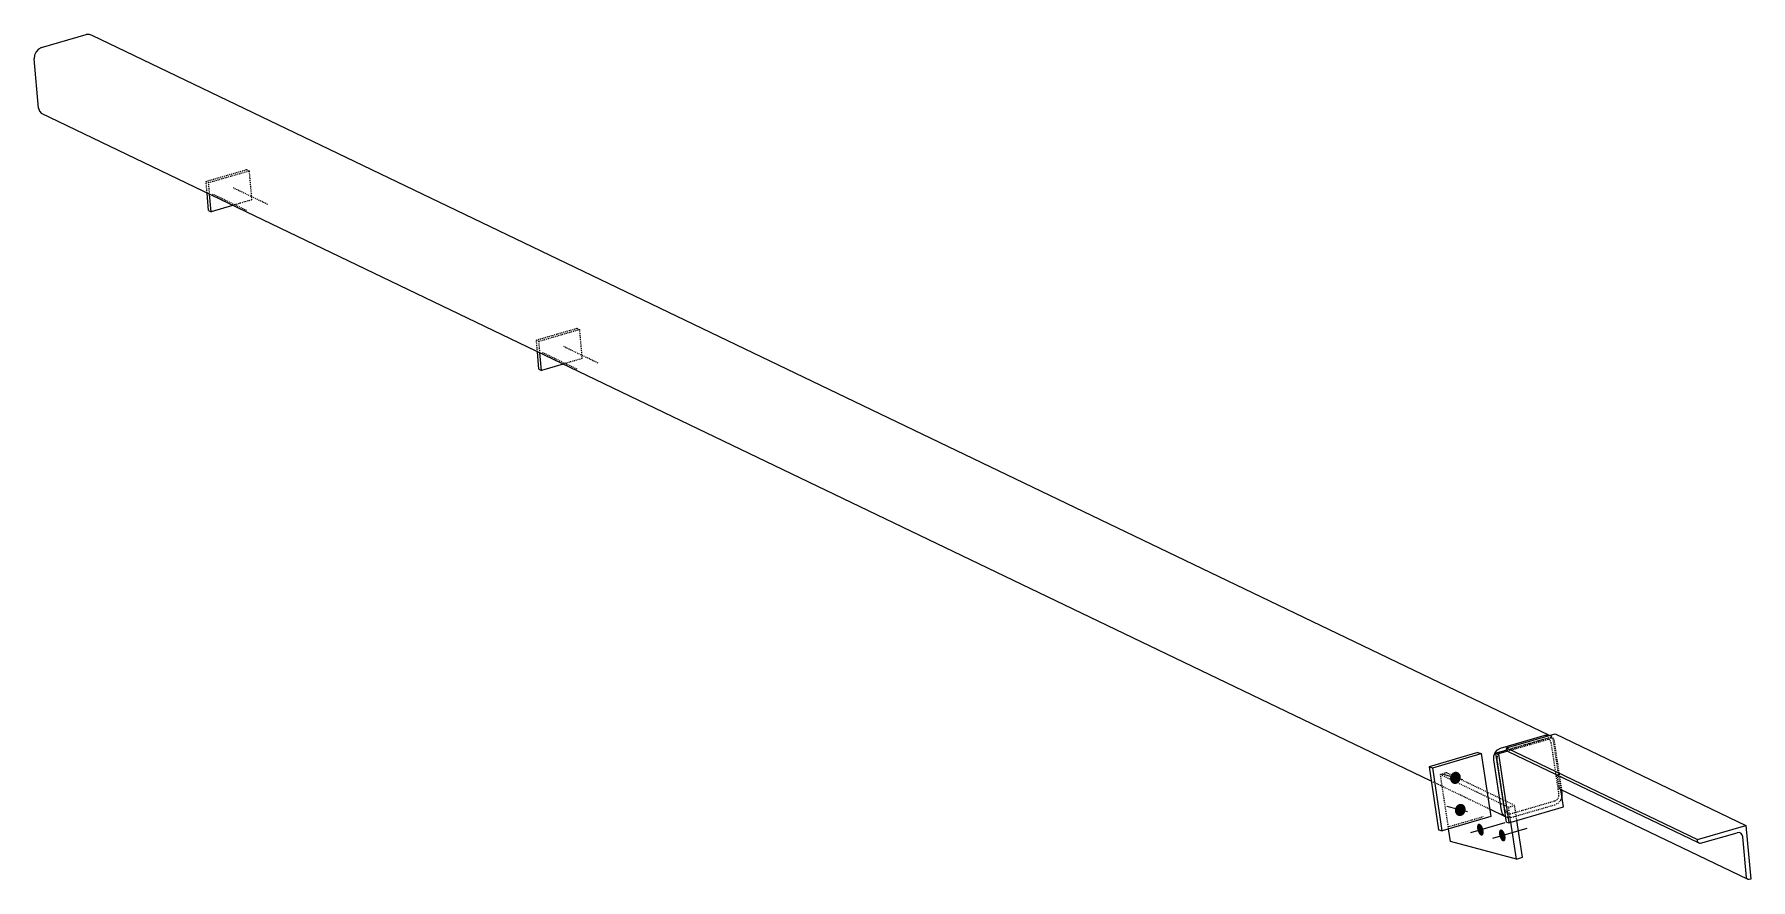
# Model space of a CAD drawing. Header units: millimetres. Extents: x 7 to 49535, y 6 to 1793.
# Drawn here: x 19486 to 23079, y 24 to 1793 of the extents above; entities that cross this region are included whole.
import ezdxf

# ---------------------------------------------------------------- set-up
doc = ezdxf.new("R2010")
doc.units = ezdxf.units.MM
doc.linetypes.add('DXK_LINE_DOT2', pattern=[3.9198, 1.9599, -1.9599])
doc.layers.add('STÅL', color=7, linetype='Continuous')

msp = doc.modelspace()

# ---------------------------------------------------------------- hatches: boundary and pattern name
at = {"layer": 'STÅL', "linetype": 'Continuous'}
for points in [[(22450.3, 239.8), (22451.2, 242.4), (22452.6, 244.7), (22454.3, 246.7), (22456.3, 248.2), (22458.5, 249.3), (22460.9, 249.8), (22463.2, 249.8), (22465.4, 249.2), (22467.4, 248), (22469.2, 246.4), (22470.6, 244.4), (22471.6, 242.1), (22472.1, 239.5), (22472.1, 236.8), (22471.6, 234.1), (22470.7, 231.6), (22469.4, 229.3), (22467.6, 227.3), (22465.6, 225.7), (22463.4, 224.7), (22461.1, 224.1), (22458.8, 224.2), (22456.5, 224.8), (22454.5, 225.9), (22452.7, 227.5), (22451.4, 229.5), (22450.4, 231.9), (22449.9, 234.5), (22449.8, 237.1)], [(22460.5, 172.6), (22461.4, 175.2), (22462.7, 177.5), (22464.5, 179.5), (22466.5, 181), (22468.7, 182.1), (22471, 182.6), (22473.3, 182.6), (22475.6, 182), (22477.6, 180.9), (22479.4, 179.3), (22480.8, 177.2), (22481.7, 174.9), (22482.2, 172.3), (22482.3, 169.6), (22481.8, 167), (22480.9, 164.4), (22479.5, 162.1), (22477.8, 160.1), (22475.8, 158.6), (22473.6, 157.5), (22471.3, 157), (22468.9, 157), (22466.7, 157.6), (22464.7, 158.7), (22462.9, 160.3), (22461.5, 162.4), (22460.5, 164.7), (22460, 167.3), (22460, 170)], [(22519, 130.4), (22519.7, 127.7), (22520, 125.1), (22520, 122.7), (22519.8, 120.5), (22519.2, 118.7), (22518.4, 117.3), (22517.4, 116.4), (22516.2, 116.1), (22514.8, 116.3), (22513.4, 117), (22511.9, 118.2), (22510.6, 119.9), (22509.3, 122), (22508.2, 124.4), (22507.3, 127), (22506.7, 129.6), (22506.3, 132.2), (22506.3, 134.6), (22506.6, 136.8), (22507.1, 138.6), (22507.9, 140), (22509, 140.9), (22510.2, 141.3), (22511.5, 141.1), (22513, 140.3), (22514.4, 139.1), (22515.8, 137.4), (22517.1, 135.3), (22518.2, 132.9)], [(22564.9, 118.2), (22565.6, 115.5), (22565.9, 112.9), (22565.9, 110.5), (22565.7, 108.3), (22565.1, 106.5), (22564.3, 105.1), (22563.3, 104.2), (22562.1, 103.9), (22560.7, 104.1), (22559.3, 104.8), (22557.8, 106), (22556.5, 107.7), (22555.2, 109.8), (22554.1, 112.2), (22553.2, 114.8), (22552.6, 117.4), (22552.2, 120), (22552.2, 122.4), (22552.5, 124.6), (22553, 126.4), (22553.8, 127.8), (22554.9, 128.7), (22556.1, 129.1), (22557.4, 128.9), (22558.9, 128.1), (22560.3, 126.9), (22561.7, 125.2), (22563, 123.1), (22564.1, 120.7)]]:
    msp.add_hatch(color=96, dxfattribs=at).paths.add_polyline_path(points)

# ---------------------------------------------------------------- linework, layer by layer
at = {"layer": 'STÅL', "color": 2, "linetype": 'Continuous'}
for p, q in [((19494.9, 1761.9), (19489.7, 1756.3)), ((19501.2, 1765.2), (19494.9, 1761.9)), ((19501.2, 1765.2), (19594.5, 1792.3)), ((19601.1, 1792.7), (19594.5, 1792.3)), ((19607, 1790.3), (19601.1, 1792.7)), ((22658.1, 325.6), (19607, 1790.3)), ((19486.6, 1749.1), (19485.9, 1741.6)), ((19494.9, 1638.6), (19485.9, 1741.6)), ((19489.7, 1756.3), (19486.6, 1749.1)), ((19494.9, 1638.6), (19496.8, 1631.8)), ((19496.8, 1631.8), (19501, 1626.8)), ((22410.4, 230.2), (19501, 1626.8)), ((19850.8, 1424.2), (19847.6, 1460.5)), ((19856, 1421.7), (19852.8, 1458)), ((19850.8, 1424.2), (19856, 1421.7)), ((19901.1, 1434.8), (19856, 1421.7)), ((20542.3, 1092.3), (20539.1, 1128.5)), ((20547.6, 1089.7), (20544.4, 1126)), ((20542.3, 1092.3), (20547.6, 1089.7)), ((20592.7, 1102.8), (20547.6, 1089.7)), ((22555.4, 299.2), (22648.6, 326.2)), ((22568.2, 299.5), (22669.9, 329.1)), ((22648.6, 326.2), (22655.3, 326.6)), ((22657.8, 325.6), (22655.3, 326.6)), ((22669.9, 329.1), (23069.3, 137.3)), ((22507.6, 289.8), (22405.9, 260.3)), ((22413.5, 258.3), (22515.2, 287.8)), ((22507.6, 289.8), (22515.2, 287.8)), ((22515.2, 287.8), (22535.2, 155.9)), ((22541.5, 282.7), (22544.2, 290)), ((22544.2, 290), (22549.1, 295.8)), ((22569, 295.1), (22545.9, 288.4)), ((22545.9, 288.4), (22551, 287.1)), ((22567.7, 144.3), (22545.9, 288.4)), ((22549.1, 295.8), (22555.4, 299.2)), ((22570.9, 292.8), (22551, 287.1)), ((22568.7, 296.2), (22568.2, 299.5)), ((22568.2, 299.5), (22967.5, 107.8)), ((22569.4, 293.9), (22568.7, 296.2)), ((22570.1, 293.1), (22569.4, 293.9)), ((22969.8, 100.7), (22571.9, 291.7)), ((22405.9, 260.3), (22425.8, 128.4)), ((22405.9, 260.3), (22413.5, 258.3)), ((22433.5, 126.4), (22413.5, 258.3)), ((22541.3, 274.9), (22541.5, 282.7)), ((22557.4, 168.5), (22541.3, 274.9)), ((22551, 287.1), (22572.8, 143)), ((23072.1, 24.8), (22681.3, 212.4)), ((22687.3, 176.2), (22681.8, 212.1)), ((22684.6, 205.4), (22683.7, 211.2)), ((22684.1, 196.9), (22684.4, 197.6)), ((22684.4, 197.6), (22684.6, 205.4)), ((22535.2, 155.9), (22433.5, 126.4)), ((22564.5, 156.3), (22532.8, 171.5)), ((22559.8, 161.5), (22557.4, 168.5)), ((22564.5, 156.3), (22559.8, 161.5)), ((22566, 155.6), (22564.5, 156.3)), ((22567.7, 144.3), (22572.8, 143)), ((22572.8, 143), (22687.3, 176.2)), ((22588.6, 67.2), (22576.9, 144.1)), ((22601.3, 70.9), (22589.6, 147.8)), ((22425.8, 128.4), (22433.5, 126.4)), ((22450.8, 103.8), (22446.8, 130.3)), ((22967.5, 107.8), (23069.3, 137.3)), ((22967.8, 104.6), (22967.5, 107.8)), ((22973.9, 100.1), (23050.6, 122.3)), ((23054.9, 122.6), (23050.6, 122.3)), ((23058.7, 121), (23054.9, 122.6)), ((23061.4, 117.8), (23058.7, 121)), ((23062.7, 113.4), (23061.4, 117.8)), ((23070.1, 28.6), (23062.7, 113.4)), ((23069.3, 137.3), (23079.1, 25)), ((22588.6, 67.2), (22450.8, 103.8)), ((22968.4, 102.4), (22967.8, 104.6)), ((22969.8, 100.7), (22968.4, 102.4)), ((22971.7, 99.9), (22969.8, 100.7)), ((22973.9, 100.1), (22971.7, 99.9)), ((22588.6, 67.2), (22601.3, 70.9)), ((23070.7, 26.4), (23070.1, 28.6)), ((23072.1, 24.8), (23070.7, 26.4)), ((23074, 24), (23072.1, 24.8)), ((23076.1, 24.1), (23074, 24)), ((23079.1, 25), (23076.1, 24.1))]:
    msp.add_line(p, q, dxfattribs=at)
at = {"layer": 'STÅL', "color": 7, "linetype": 'DXK_LINE_DOT2'}
for p, q in [((19845.4, 1485.1), (19930.2, 1509.7)), ((19930.2, 1509.7), (19935.5, 1507.1)), ((19847.6, 1460.5), (19845.4, 1485.1)), ((19845.4, 1485.1), (19850.7, 1482.6)), ((19850.7, 1482.6), (19935.5, 1507.1)), ((19852.8, 1458), (19850.7, 1482.6)), ((19935.5, 1507.1), (19940.8, 1446.3)), ((19940.8, 1446.3), (19901.1, 1434.8)), ((20537, 1153.1), (20621.8, 1177.7)), ((20539.1, 1128.5), (20537, 1153.1)), ((20537, 1153.1), (20542.2, 1150.6)), ((20542.2, 1150.6), (20627, 1175.2)), ((20544.4, 1126), (20542.2, 1150.6)), ((20621.8, 1177.7), (20627, 1175.2)), ((20627, 1175.2), (20632.3, 1114.3)), ((20632.3, 1114.3), (20592.7, 1102.8)), ((22661.5, 324), (22657.8, 325.6)), ((22661.5, 324), (22658.1, 325.6)), ((22661.5, 324), (22666.1, 318.8)), ((22552.8, 289.4), (22549.9, 285.9)), ((22556.5, 291.4), (22552.8, 289.4)), ((22649.8, 318.5), (22556.5, 291.4)), ((22660.4, 321.6), (22569, 295.1)), ((22571, 292.2), (22570.1, 293.1)), ((22665.5, 320.2), (22570.9, 292.8)), ((22571.9, 291.7), (22571, 292.2)), ((22653.8, 318.7), (22649.8, 318.5)), ((22657.5, 317.2), (22653.8, 318.7)), ((22660.3, 314), (22657.5, 317.2)), ((22661.7, 309.8), (22660.3, 314)), ((22660.4, 321.6), (22665.5, 320.2)), ((22677.8, 203.4), (22661.7, 309.8)), ((22681.8, 212.2), (22665.5, 320.2)), ((22666.1, 318.8), (22668.5, 311.8)), ((22683.6, 212.3), (22668.5, 311.8)), ((22548.2, 281.5), (22548.1, 276.9)), ((22564.2, 170.5), (22548.1, 276.9)), ((22549.9, 285.9), (22548.2, 281.5)), ((22532.8, 171.5), (22410.4, 230.2)), ((22442.3, 247.8), (22429.6, 244.1)), ((22446.8, 130.3), (22429.6, 244.1)), ((22429.6, 244.1), (22572.1, 175.7)), ((22584.9, 179.4), (22442.3, 247.8)), ((22678, 216.8), (22674.1, 242.7)), ((22678, 216.8), (22678.8, 214.6)), ((22576.1, 161.8), (22669.4, 188.9)), ((22577.3, 154.1), (22670.6, 181.2)), ((22669.4, 188.9), (22673.2, 190.9)), ((22676.8, 184.5), (22670.6, 181.2)), ((22673.2, 190.9), (22676.1, 194.4)), ((22676.1, 194.4), (22677.7, 198.8)), ((22681.7, 190.3), (22676.8, 184.5)), ((22677.7, 198.8), (22677.8, 203.4)), ((22678.8, 214.6), (22680.3, 212.9)), ((22681.3, 212.4), (22680.3, 212.9)), ((22681.7, 190.3), (22684.1, 196.9)), ((22681.8, 212.1), (22681.8, 212.2)), ((22683.7, 211.3), (22683.6, 212.3)), ((22683.7, 211.2), (22683.7, 211.3)), ((22564.2, 170.5), (22565.7, 166.3)), ((22565.7, 166.3), (22568.4, 163.2)), ((22570.6, 153.7), (22566, 155.6)), ((22568.4, 163.2), (22572.1, 161.6)), ((22577.3, 154.1), (22570.6, 153.7)), ((22572.1, 175.7), (22584.9, 179.4)), ((22576.9, 144.1), (22572.1, 175.7)), ((22572.1, 161.6), (22576.1, 161.8)), ((22589.6, 147.8), (22584.9, 179.4))]:
    msp.add_line(p, q, dxfattribs=at)
at = {"layer": 'STÅL', "color": 96, "linetype": 'DXK_LINE_DOT2'}
for p, q in [((19930.6, 1424), (19858.6, 1458.6)), ((19974.7, 1436.8), (19902.7, 1471.3)), ((20622.2, 1092), (20550.1, 1126.6)), ((20666.3, 1104.8), (20594.2, 1139.4)), ((22447.3, 135.1), (22519.3, 155.9))]:
    msp.add_line(p, q, dxfattribs=at)
at = {"layer": 'STÅL', "color": 96, "linetype": 'Continuous'}
for p, q in [((22476.3, 232.9), (22432.9, 244.4)), ((22486.4, 165.7), (22443.1, 177.2)), ((22493.2, 122.9), (22565.2, 143.8)), ((22539.1, 110.7), (22611.1, 131.6))]:
    msp.add_line(p, q, dxfattribs=at)

doc.saveas('drawing.dxf')
